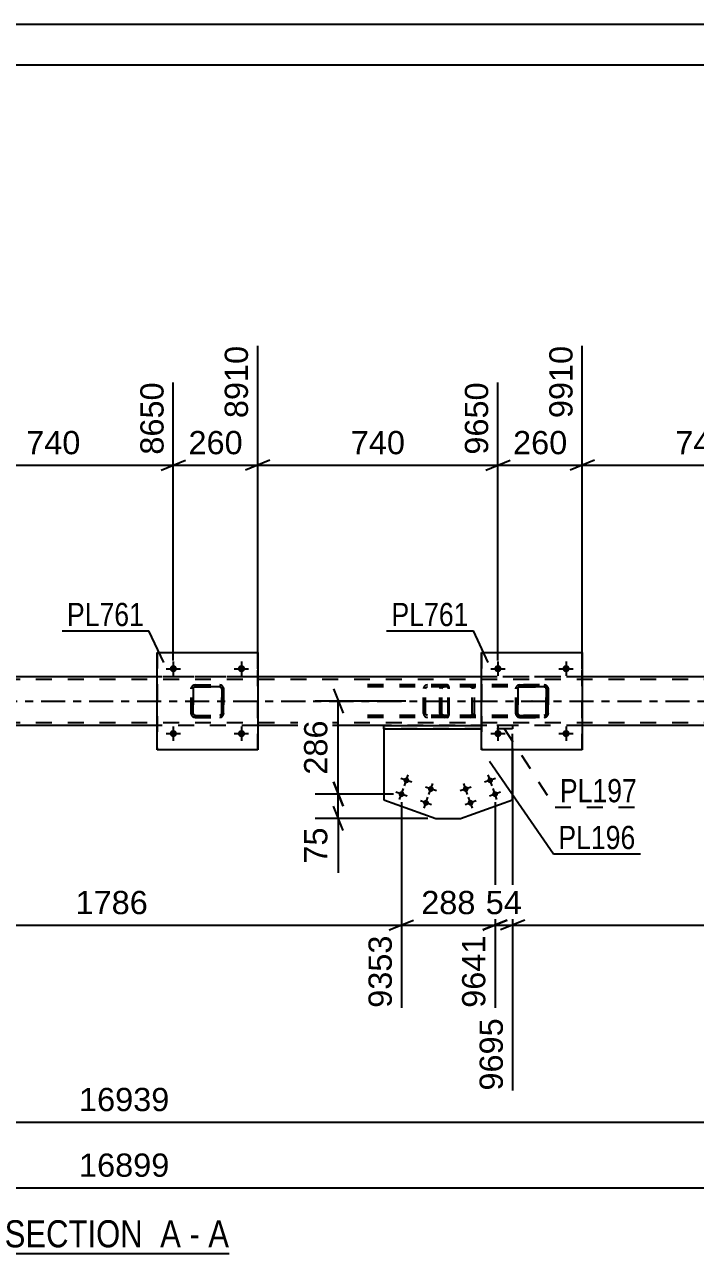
# Model space of a CAD drawing. Header units: millimetres. Extents: x 0 to 1189, y 0 to 841.
# Drawn here: x 415.7 to 498.4, y 689.6 to 841 of the extents above; entities that cross this region are included whole.
import ezdxf

# ---------------------------------------------------------------- set-up
doc = ezdxf.new("R2010")
doc.units = ezdxf.units.MM
doc.linetypes.add('DXK_LINE_DOT2', pattern=[3.9198, 1.9599, -1.9599])
doc.linetypes.add('DXK_LINE_DOT3', pattern=[5.9187, 2.979, -0.9799, 0.9799, -0.9799])
doc.styles.add('Arial', font='ARIAL.TTF', dxfattribs={"height": 0.2})
doc.styles.add('Arial Narrow', font='ARIALN.TTF', dxfattribs={"height": 0.2})

# ---------------------------------------------------------------- blocks, each defined once
blk = doc.blocks.new('Unknown-203773696-1113')
at = {"color": 5, "linetype": 'Continuous'}
for p, q in [((1189, 841), (0, 841)), ((1184, 836), (5, 836))]:
    blk.add_line(p, q, dxfattribs=at)
blk = doc.blocks.new('Unknown-203773696-12 - 3606')
at = {"color": 6, "linetype": 'Continuous'}
blk.add_line((413.29, 689.56), (440.94, 689.56), dxfattribs=at)
at = {"color": 0, "linetype": 'Continuous'}
for points in [[(431.4, 690.31), (431.4, 693.81), (413.29, 693.81), (413.29, 690.31)], [(435.01, 690.31), (435.01, 693.81), (432.45, 693.81), (432.45, 690.31)], [(437.33, 690.31), (437.33, 693.81), (436.06, 693.81), (436.06, 690.31)], [(440.94, 690.31), (440.94, 693.81), (438.38, 693.81), (438.38, 690.31)]]:
    blk.add_wipeout(points, dxfattribs=at)
at = {"color": 7, "linetype": 'Continuous', "style": 'Arial Narrow'}
for s, p in [('SECTION ', (413.29, 690.31)), ('A', (432.45, 690.31)), ('A', (438.38, 690.31)), ('-', (436.06, 690.31))]:
    blk.add_text(s, height=3.34, dxfattribs=at).set_placement(p)
blk = doc.blocks.new('Bolt-203773696-3682 - 3606')
at = {"linetype": 'Continuous'}
for points in [[(472.78, 747.74, -1), (473.45, 747.98, -1)], [(469.76, 746.67, -1), (470.44, 746.91, -1)], [(470.36, 744.97, -1), (471.04, 745.22, -1)], [(473.38, 746.04, -1), (474.06, 746.29, -1)]]:
    blk.add_hatch(color=1, dxfattribs=at).paths.add_polyline_path(points)
at = {"color": 1, "linetype": 'Continuous'}
for p, q in [((473.36, 747.18), (472.87, 748.54)), ((470.78, 747.03), (469.42, 746.55)), ((470.34, 746.11), (469.86, 747.47)), ((473.79, 748.1), (472.44, 747.62)), ((473.96, 745.49), (473.48, 746.84)), ((471.38, 745.34), (470.02, 744.85)), ((470.94, 744.42), (470.46, 745.77)), ((474.39, 746.41), (473.04, 745.92))]:
    blk.add_line(p, q, dxfattribs=at)
blk = doc.blocks.new('Bolt-203773696-3683 - 3606')
at = {"linetype": 'Continuous'}
for points in [[(462.45, 747.98, -1), (463.13, 747.74, -1)], [(465.47, 746.91, -1), (466.15, 746.67, -1)], [(461.85, 746.29, -1), (462.53, 746.04, -1)], [(464.87, 745.22, -1), (465.55, 744.97, -1)]]:
    blk.add_hatch(color=1, dxfattribs=at).paths.add_polyline_path(points)
at = {"color": 1, "linetype": 'Continuous'}
for p, q in [((462.55, 747.18), (463.03, 748.54)), ((461.95, 745.49), (462.43, 746.84)), ((463.47, 747.62), (462.11, 748.1)), ((466.49, 746.55), (465.13, 747.03)), ((465.57, 746.11), (466.05, 747.47)), ((462.87, 745.92), (461.51, 746.41)), ((465.89, 744.85), (464.53, 745.34)), ((464.97, 744.42), (465.45, 745.77))]:
    blk.add_line(p, q, dxfattribs=at)
blk = doc.blocks.new('Part-203773696-3688 - 3606')
at = {"color": 2, "linetype": 'Continuous'}
for p, q in [((460.03, 754.22), (460.03, 754.62)), ((460.03, 754.62), (472.07, 754.62)), ((460.03, 754.22), (472.07, 754.22))]:
    blk.add_line(p, q, dxfattribs=at)
at = {"color": 7, "linetype": 'DXK_LINE_DOT2'}
for p, q in [((475.88, 754.62), (472.07, 754.62)), ((475.88, 754.22), (472.07, 754.22)), ((475.88, 754.62), (475.88, 754.22))]:
    blk.add_line(p, q, dxfattribs=at)
blk = doc.blocks.new('Part-203773696-3693 - 3606')
at = {"color": 2, "linetype": 'Continuous'}
for p, q in [((460.03, 754.22), (460.03, 745.45)), ((475.88, 745.45), (475.88, 751.62)), ((460.03, 745.45), (466.44, 743.17)), ((469.47, 743.17), (475.88, 745.45)), ((466.44, 743.17), (469.47, 743.17))]:
    blk.add_line(p, q, dxfattribs=at)
at = {"color": 7, "linetype": 'DXK_LINE_DOT2'}
for p, q in [((475.88, 754.22), (460.03, 754.22)), ((475.88, 751.62), (475.88, 754.22))]:
    blk.add_line(p, q, dxfattribs=at)
blk = doc.blocks.new('Part-203773696-3751 - 3606')
at = {"color": 7, "linetype": 'DXK_LINE_DOT2'}
for p, q in [((764.05, 760.3), (104.08, 760.3)), ((764.05, 760.62), (112.08, 760.62)), ((444.47, 760.62), (432.07, 760.62)), ((484.47, 760.62), (472.07, 760.62)), ((764.05, 754.94), (104.08, 754.94)), ((444.47, 754.62), (432.07, 754.62)), ((484.47, 754.62), (460.03, 754.62))]:
    blk.add_line(p, q, dxfattribs=at)
at = {"color": 2, "linetype": 'Continuous'}
for p, q in [((432.07, 760.62), (404.47, 760.62)), ((472.07, 760.62), (444.47, 760.62)), ((512.07, 760.62), (484.47, 760.62)), ((432.07, 754.62), (404.47, 754.62)), ((460.03, 754.62), (444.47, 754.62)), ((512.07, 754.62), (484.47, 754.62))]:
    blk.add_line(p, q, dxfattribs=at)
at = {"color": 7, "linetype": 'DXK_LINE_DOT3'}
blk.add_line((104.08, 757.62), (764.05, 757.62), dxfattribs=at)
blk = doc.blocks.new('Bolt-203773696-3771 - 3606')
at = {"linetype": 'Continuous'}
for points in [[(473.63, 761.62), (473.64, 761.72), (473.67, 761.8), (473.72, 761.88), (473.78, 761.95), (473.85, 762.01), (473.94, 762.04), (474.03, 762.06), (474.12, 762.06), (474.21, 762.04), (474.29, 762.01), (474.37, 761.95), (474.43, 761.88), (474.48, 761.8), (474.5, 761.72), (474.51, 761.62), (474.5, 761.53), (474.48, 761.45), (474.43, 761.37), (474.37, 761.3), (474.29, 761.24), (474.21, 761.21), (474.12, 761.19), (474.03, 761.19), (473.94, 761.21), (473.85, 761.24), (473.78, 761.3), (473.72, 761.37), (473.67, 761.45), (473.64, 761.53)], [(482.03, 761.62), (482.04, 761.72), (482.07, 761.8), (482.12, 761.88), (482.18, 761.95), (482.25, 762.01), (482.34, 762.04), (482.43, 762.06), (482.52, 762.06), (482.61, 762.04), (482.69, 762.01), (482.77, 761.95), (482.83, 761.88), (482.88, 761.8), (482.9, 761.72), (482.91, 761.62), (482.9, 761.53), (482.88, 761.45), (482.83, 761.37), (482.77, 761.3), (482.69, 761.24), (482.61, 761.21), (482.52, 761.19), (482.43, 761.19), (482.34, 761.21), (482.25, 761.24), (482.18, 761.3), (482.12, 761.37), (482.07, 761.45), (482.04, 761.53)]]:
    blk.add_hatch(color=1, dxfattribs=at).paths.add_polyline_path(points)
at = {"color": 1, "linetype": 'Continuous'}
for p, q in [((474.07, 762.5), (474.07, 760.74)), ((482.47, 762.5), (482.47, 760.74)), ((473.19, 761.62), (474.95, 761.62)), ((481.59, 761.62), (483.35, 761.62))]:
    blk.add_line(p, q, dxfattribs=at)
blk = doc.blocks.new('Bolt-203773696-3772 - 3606')
at = {"linetype": 'Continuous'}
for points in [[(473.63, 753.62), (473.64, 753.72), (473.67, 753.8), (473.72, 753.88), (473.78, 753.95), (473.85, 754.01), (473.94, 754.04), (474.03, 754.06), (474.12, 754.06), (474.21, 754.04), (474.29, 754.01), (474.37, 753.95), (474.43, 753.88), (474.48, 753.8), (474.5, 753.72), (474.51, 753.62), (474.5, 753.53), (474.48, 753.45), (474.43, 753.37), (474.37, 753.3), (474.29, 753.24), (474.21, 753.21), (474.12, 753.19), (474.03, 753.19), (473.94, 753.21), (473.85, 753.24), (473.78, 753.3), (473.72, 753.37), (473.67, 753.45), (473.64, 753.53)], [(482.03, 753.62), (482.04, 753.72), (482.07, 753.8), (482.12, 753.88), (482.18, 753.95), (482.25, 754.01), (482.34, 754.04), (482.43, 754.06), (482.52, 754.06), (482.61, 754.04), (482.69, 754.01), (482.77, 753.95), (482.83, 753.88), (482.88, 753.8), (482.9, 753.72), (482.91, 753.62), (482.9, 753.53), (482.88, 753.45), (482.83, 753.37), (482.77, 753.3), (482.69, 753.24), (482.61, 753.21), (482.52, 753.19), (482.43, 753.19), (482.34, 753.21), (482.25, 753.24), (482.18, 753.3), (482.12, 753.37), (482.07, 753.45), (482.04, 753.53)]]:
    blk.add_hatch(color=1, dxfattribs=at).paths.add_polyline_path(points)
at = {"color": 1, "linetype": 'Continuous'}
for p, q in [((474.07, 754.5), (474.07, 752.74)), ((482.47, 754.5), (482.47, 752.74)), ((473.19, 753.62), (474.95, 753.62)), ((481.59, 753.62), (483.35, 753.62))]:
    blk.add_line(p, q, dxfattribs=at)
blk = doc.blocks.new('Bolt-203773696-3775 - 3606')
at = {"linetype": 'Continuous'}
for points in [[(433.63, 761.62), (433.64, 761.72), (433.67, 761.8), (433.72, 761.88), (433.78, 761.95), (433.85, 762.01), (433.94, 762.04), (434.03, 762.06), (434.12, 762.06), (434.21, 762.04), (434.29, 762.01), (434.37, 761.95), (434.43, 761.88), (434.48, 761.8), (434.5, 761.72), (434.51, 761.62), (434.5, 761.53), (434.48, 761.45), (434.43, 761.37), (434.37, 761.3), (434.29, 761.24), (434.21, 761.21), (434.12, 761.19), (434.03, 761.19), (433.94, 761.21), (433.85, 761.24), (433.78, 761.3), (433.72, 761.37), (433.67, 761.45), (433.64, 761.53)], [(442.03, 761.62), (442.04, 761.72), (442.07, 761.8), (442.12, 761.88), (442.18, 761.95), (442.25, 762.01), (442.34, 762.04), (442.43, 762.06), (442.52, 762.06), (442.61, 762.04), (442.69, 762.01), (442.77, 761.95), (442.83, 761.88), (442.88, 761.8), (442.9, 761.72), (442.91, 761.62), (442.9, 761.53), (442.88, 761.45), (442.83, 761.37), (442.77, 761.3), (442.69, 761.24), (442.61, 761.21), (442.52, 761.19), (442.43, 761.19), (442.34, 761.21), (442.25, 761.24), (442.18, 761.3), (442.12, 761.37), (442.07, 761.45), (442.04, 761.53)]]:
    blk.add_hatch(color=1, dxfattribs=at).paths.add_polyline_path(points)
at = {"color": 1, "linetype": 'Continuous'}
for p, q in [((434.07, 762.5), (434.07, 760.74)), ((442.47, 762.5), (442.47, 760.74)), ((433.19, 761.62), (434.95, 761.62)), ((441.59, 761.62), (443.35, 761.62))]:
    blk.add_line(p, q, dxfattribs=at)
blk = doc.blocks.new('Bolt-203773696-3776 - 3606')
at = {"linetype": 'Continuous'}
for points in [[(433.63, 753.62), (433.64, 753.72), (433.67, 753.8), (433.72, 753.88), (433.78, 753.95), (433.85, 754.01), (433.94, 754.04), (434.03, 754.06), (434.12, 754.06), (434.21, 754.04), (434.29, 754.01), (434.37, 753.95), (434.43, 753.88), (434.48, 753.8), (434.5, 753.72), (434.51, 753.62), (434.5, 753.53), (434.48, 753.45), (434.43, 753.37), (434.37, 753.3), (434.29, 753.24), (434.21, 753.21), (434.12, 753.19), (434.03, 753.19), (433.94, 753.21), (433.85, 753.24), (433.78, 753.3), (433.72, 753.37), (433.67, 753.45), (433.64, 753.53)], [(442.03, 753.62), (442.04, 753.72), (442.07, 753.8), (442.12, 753.88), (442.18, 753.95), (442.25, 754.01), (442.34, 754.04), (442.43, 754.06), (442.52, 754.06), (442.61, 754.04), (442.69, 754.01), (442.77, 753.95), (442.83, 753.88), (442.88, 753.8), (442.9, 753.72), (442.91, 753.62), (442.9, 753.53), (442.88, 753.45), (442.83, 753.37), (442.77, 753.3), (442.69, 753.24), (442.61, 753.21), (442.52, 753.19), (442.43, 753.19), (442.34, 753.21), (442.25, 753.24), (442.18, 753.3), (442.12, 753.37), (442.07, 753.45), (442.04, 753.53)]]:
    blk.add_hatch(color=1, dxfattribs=at).paths.add_polyline_path(points)
at = {"color": 1, "linetype": 'Continuous'}
for p, q in [((434.07, 754.5), (434.07, 752.74)), ((442.47, 754.5), (442.47, 752.74)), ((433.19, 753.62), (434.95, 753.62)), ((441.59, 753.62), (443.35, 753.62))]:
    blk.add_line(p, q, dxfattribs=at)
blk = doc.blocks.new('Part-203773696-3800 - 3606')
at = {"color": 7, "linetype": 'DXK_LINE_DOT2'}
for p, q in [((466.96, 759.33), (466.92, 759.14)), ((466.92, 756.1), (466.92, 759.14)), ((467.17, 759.14), (467.19, 759.24)), ((467.17, 756.1), (467.17, 759.14)), ((467.19, 759.24), (467.25, 759.31)), ((467.43, 759.62), (467.23, 759.59)), ((467.25, 759.31), (467.33, 759.37)), ((467.33, 759.37), (467.43, 759.38)), ((479.2, 759.62), (467.43, 759.62)), ((479.2, 759.38), (467.43, 759.38)), ((470.86, 759.59), (470.66, 759.62)), ((470.66, 759.38), (470.76, 759.37)), ((470.76, 759.37), (470.84, 759.31)), ((470.84, 759.31), (470.9, 759.24)), ((470.9, 759.24), (470.92, 759.14)), ((470.92, 756.1), (470.92, 759.14)), ((471.17, 759.14), (471.13, 759.33)), ((471.17, 756.1), (471.17, 759.14)), ((466.92, 756.1), (466.96, 755.92)), ((467.19, 756.01), (467.17, 756.1)), ((467.25, 755.93), (467.19, 756.01)), ((467.33, 755.88), (467.25, 755.93)), ((467.43, 755.86), (467.33, 755.88)), ((479.2, 755.86), (467.43, 755.86)), ((470.76, 755.88), (470.66, 755.86)), ((470.84, 755.93), (470.76, 755.88)), ((470.9, 756.01), (470.84, 755.93)), ((470.92, 756.1), (470.9, 756.01)), ((471.13, 755.92), (471.17, 756.1)), ((467.23, 755.66), (467.43, 755.62)), ((479.2, 755.62), (467.43, 755.62)), ((470.66, 755.62), (470.86, 755.66))]:
    blk.add_line(p, q, dxfattribs=at)
for centre, start, end in [((467.41, 759.12), 110.7583, 155.68), ((470.68, 759.12), 24.32, 69.2417), ((467.41, 756.13), 204.32, 249.2417), ((470.68, 756.13), 290.7583, 335.68)]:
    blk.add_arc(centre, 0.496, start, end, dxfattribs=at)
blk = doc.blocks.new('Part-203773696-3857 - 3606')
at = {"color": 7, "linetype": 'DXK_LINE_DOT2'}
for p, q in [((436.27, 759.14), (436.31, 759.33)), ((436.31, 759.33), (436.27, 759.14)), ((436.27, 756.1), (436.27, 759.14)), ((436.27, 759.14), (436.27, 759.14)), ((436.27, 756.1), (436.27, 759.14)), ((436.51, 759.14), (436.53, 759.24)), ((436.53, 759.24), (436.51, 759.14)), ((436.51, 756.1), (436.51, 759.14)), ((436.51, 759.14), (436.51, 759.14)), ((436.51, 759.14), (436.51, 756.1)), ((436.53, 759.24), (436.58, 759.31)), ((436.58, 759.31), (436.53, 759.24)), ((436.57, 759.59), (436.75, 759.62)), ((436.75, 759.62), (436.57, 759.59)), ((436.58, 759.31), (436.66, 759.37)), ((436.66, 759.37), (436.58, 759.31)), ((436.66, 759.37), (436.75, 759.38)), ((436.75, 759.38), (436.66, 759.37)), ((436.75, 759.62), (439.79, 759.62)), ((436.75, 759.62), (436.75, 759.62)), ((436.75, 759.62), (439.79, 759.62)), ((436.75, 759.38), (439.79, 759.38)), ((436.75, 759.38), (436.75, 759.38)), ((439.79, 759.38), (436.75, 759.38)), ((439.79, 759.62), (439.79, 759.62)), ((439.79, 759.62), (439.97, 759.59)), ((439.98, 759.59), (439.79, 759.62)), ((439.79, 759.38), (439.79, 759.38)), ((439.79, 759.38), (439.89, 759.37)), ((439.88, 759.37), (439.79, 759.38)), ((439.88, 759.37), (439.89, 759.37)), ((439.96, 759.31), (439.88, 759.37)), ((439.89, 759.37), (439.96, 759.31)), ((439.96, 759.31), (440.02, 759.24)), ((440.01, 759.24), (439.96, 759.31)), ((440.03, 759.14), (440.01, 759.24)), ((440.02, 759.24), (440.03, 759.14)), ((440.03, 756.1), (440.03, 759.14)), ((440.03, 759.14), (440.03, 759.14)), ((440.03, 759.14), (440.03, 756.1)), ((440.23, 759.33), (440.27, 759.14)), ((440.27, 759.14), (440.24, 759.33)), ((440.27, 756.1), (440.27, 759.14)), ((440.27, 759.14), (440.27, 759.14)), ((440.27, 759.14), (440.27, 756.1)), ((436.27, 756.1), (436.27, 756.1)), ((436.31, 755.92), (436.27, 756.1)), ((436.27, 756.1), (436.31, 755.92)), ((436.51, 756.1), (436.51, 756.1)), ((436.53, 756.01), (436.51, 756.1)), ((436.51, 756.1), (436.53, 756.01)), ((436.58, 755.93), (436.53, 756.01)), ((436.53, 756.01), (436.58, 755.93)), ((436.66, 755.88), (436.58, 755.93)), ((436.58, 755.93), (436.66, 755.88)), ((436.75, 755.86), (436.66, 755.88)), ((436.66, 755.88), (436.75, 755.86)), ((436.75, 755.86), (439.79, 755.86)), ((436.75, 755.86), (436.75, 755.86)), ((436.75, 755.86), (439.79, 755.86)), ((439.89, 755.88), (439.79, 755.86)), ((439.79, 755.86), (439.88, 755.88)), ((439.79, 755.86), (439.79, 755.86)), ((439.88, 755.88), (439.96, 755.93)), ((439.96, 755.93), (439.89, 755.88)), ((440.02, 756.01), (439.96, 755.93)), ((439.96, 755.93), (440.01, 756.01)), ((440.01, 756.01), (440.03, 756.1)), ((440.03, 756.1), (440.02, 756.01)), ((440.03, 756.1), (440.03, 756.1)), ((440.27, 756.1), (440.23, 755.92)), ((440.24, 755.92), (440.27, 756.1)), ((440.27, 756.1), (440.27, 756.1)), ((436.57, 755.66), (436.57, 755.66)), ((436.75, 755.62), (436.57, 755.66)), ((436.57, 755.66), (436.75, 755.62)), ((436.75, 755.62), (439.79, 755.62)), ((436.75, 755.62), (436.75, 755.62)), ((436.75, 755.62), (439.79, 755.62)), ((439.97, 755.66), (439.79, 755.62)), ((439.79, 755.62), (439.98, 755.66)), ((439.79, 755.62), (439.79, 755.62))]:
    blk.add_line(p, q, dxfattribs=at)
at = {"color": 7, "linetype": 'DXK_LINE_DOT3'}
blk.add_line((438.28, 757.62), (438.27, 757.63), dxfattribs=at)
at = {"color": 7, "linetype": 'DXK_LINE_DOT2'}
for centre, start, end in [((436.75, 759.14), 112.5, 157.5), ((436.75, 759.14), 112.5, 157.5), ((439.79, 759.14), 22.5, 67.5), ((439.79, 759.14), 22.5, 67.5), ((436.75, 756.1), 202.5, 247.5), ((436.75, 756.1), 202.5, 247.5), ((439.79, 756.1), 292.5, 337.5), ((439.79, 756.1), 292.5, 337.5)]:
    blk.add_arc(centre, 0.48, start, end, dxfattribs=at)
blk = doc.blocks.new('Part-203773696-3862 - 3606')
at = {"color": 2, "linetype": 'Continuous'}
for p, q in [((432.07, 751.62), (432.07, 763.62)), ((432.07, 763.62), (432.07, 763.62)), ((432.07, 763.62), (444.47, 763.62)), ((444.47, 763.62), (444.47, 751.62)), ((432.07, 751.62), (432.07, 751.62)), ((444.47, 751.62), (432.07, 751.62))]:
    blk.add_line(p, q, dxfattribs=at)
at = {"color": 7, "linetype": 'DXK_LINE_DOT2'}
for p, q in [((432.07, 763.62), (432.07, 751.62)), ((432.07, 763.62), (432.07, 763.62)), ((444.47, 751.62), (444.47, 763.62)), ((432.07, 751.62), (432.07, 751.62))]:
    blk.add_line(p, q, dxfattribs=at)
blk = doc.blocks.new('Part-203773696-3884 - 3606')
at = {"color": 7, "linetype": 'DXK_LINE_DOT2'}
for p, q in [((476.27, 759.14), (476.31, 759.33)), ((476.31, 759.33), (476.27, 759.14)), ((476.27, 756.1), (476.27, 759.14)), ((476.27, 759.14), (476.27, 759.14)), ((476.27, 756.1), (476.27, 759.14)), ((476.51, 759.14), (476.53, 759.24)), ((476.53, 759.24), (476.51, 759.14)), ((476.51, 756.1), (476.51, 759.14)), ((476.51, 759.14), (476.51, 759.14)), ((476.51, 759.14), (476.51, 756.1)), ((476.53, 759.24), (476.58, 759.31)), ((476.58, 759.31), (476.53, 759.24)), ((476.57, 759.59), (476.75, 759.62)), ((476.75, 759.62), (476.57, 759.59)), ((476.58, 759.31), (476.66, 759.37)), ((476.66, 759.37), (476.58, 759.31)), ((476.66, 759.37), (476.75, 759.38)), ((476.75, 759.38), (476.66, 759.37)), ((476.75, 759.62), (479.79, 759.62)), ((476.75, 759.62), (476.75, 759.62)), ((476.75, 759.62), (479.79, 759.62)), ((476.75, 759.38), (479.79, 759.38)), ((476.75, 759.38), (476.75, 759.38)), ((479.79, 759.38), (476.75, 759.38)), ((479.79, 759.62), (479.79, 759.62)), ((479.79, 759.62), (479.97, 759.59)), ((479.98, 759.59), (479.79, 759.62)), ((479.79, 759.38), (479.79, 759.38)), ((479.79, 759.38), (479.89, 759.37)), ((479.88, 759.37), (479.79, 759.38)), ((479.88, 759.37), (479.89, 759.37)), ((479.96, 759.31), (479.88, 759.37)), ((479.89, 759.37), (479.96, 759.31)), ((479.96, 759.31), (480.02, 759.24)), ((480.01, 759.24), (479.96, 759.31)), ((480.03, 759.14), (480.01, 759.24)), ((480.02, 759.24), (480.03, 759.14)), ((480.03, 756.1), (480.03, 759.14)), ((480.03, 759.14), (480.03, 759.14)), ((480.03, 759.14), (480.03, 756.1)), ((480.23, 759.33), (480.27, 759.14)), ((480.27, 759.14), (480.24, 759.33)), ((480.27, 756.1), (480.27, 759.14)), ((480.27, 759.14), (480.27, 759.14)), ((480.27, 759.14), (480.27, 756.1)), ((476.27, 756.1), (476.27, 756.1)), ((476.31, 755.92), (476.27, 756.1)), ((476.27, 756.1), (476.31, 755.92)), ((476.51, 756.1), (476.51, 756.1)), ((476.53, 756.01), (476.51, 756.1)), ((476.51, 756.1), (476.53, 756.01)), ((476.58, 755.93), (476.53, 756.01)), ((476.53, 756.01), (476.58, 755.93)), ((476.66, 755.88), (476.58, 755.93)), ((476.58, 755.93), (476.66, 755.88)), ((476.75, 755.86), (476.66, 755.88)), ((476.66, 755.88), (476.75, 755.86)), ((476.75, 755.86), (479.79, 755.86)), ((476.75, 755.86), (476.75, 755.86)), ((476.75, 755.86), (479.79, 755.86)), ((479.89, 755.88), (479.79, 755.86)), ((479.79, 755.86), (479.88, 755.88)), ((479.79, 755.86), (479.79, 755.86)), ((479.88, 755.88), (479.96, 755.93)), ((479.96, 755.93), (479.89, 755.88)), ((480.02, 756.01), (479.96, 755.93)), ((479.96, 755.93), (480.01, 756.01)), ((480.01, 756.01), (480.03, 756.1)), ((480.03, 756.1), (480.02, 756.01)), ((480.03, 756.1), (480.03, 756.1)), ((480.27, 756.1), (480.23, 755.92)), ((480.24, 755.92), (480.27, 756.1)), ((480.27, 756.1), (480.27, 756.1)), ((476.57, 755.66), (476.57, 755.66)), ((476.75, 755.62), (476.57, 755.66)), ((476.57, 755.66), (476.75, 755.62)), ((476.75, 755.62), (479.79, 755.62)), ((476.75, 755.62), (476.75, 755.62)), ((476.75, 755.62), (479.79, 755.62)), ((479.97, 755.66), (479.79, 755.62)), ((479.79, 755.62), (479.98, 755.66)), ((479.79, 755.62), (479.79, 755.62))]:
    blk.add_line(p, q, dxfattribs=at)
at = {"color": 7, "linetype": 'DXK_LINE_DOT3'}
blk.add_line((478.28, 757.62), (478.27, 757.63), dxfattribs=at)
at = {"color": 7, "linetype": 'DXK_LINE_DOT2'}
for centre, start, end in [((476.75, 759.14), 112.5, 157.5), ((476.75, 759.14), 112.5, 157.5), ((479.79, 759.14), 22.5, 67.5), ((479.79, 759.14), 22.5, 67.5), ((476.75, 756.1), 202.5, 247.5), ((476.75, 756.1), 202.5, 247.5), ((479.79, 756.1), 292.5, 337.5), ((479.79, 756.1), 292.5, 337.5)]:
    blk.add_arc(centre, 0.48, start, end, dxfattribs=at)
blk = doc.blocks.new('Part-203773696-3889 - 3606')
at = {"color": 2, "linetype": 'Continuous'}
for p, q in [((472.07, 751.62), (472.07, 763.62)), ((472.07, 763.62), (472.07, 763.62)), ((472.07, 763.62), (484.47, 763.62)), ((484.47, 763.62), (484.47, 751.62)), ((472.07, 751.62), (472.07, 751.62)), ((484.47, 751.62), (472.07, 751.62))]:
    blk.add_line(p, q, dxfattribs=at)
at = {"color": 7, "linetype": 'DXK_LINE_DOT2'}
for p, q in [((472.07, 763.62), (472.07, 751.62)), ((472.07, 763.62), (472.07, 763.62)), ((484.47, 751.62), (484.47, 763.62)), ((472.07, 751.62), (472.07, 751.62))]:
    blk.add_line(p, q, dxfattribs=at)
blk = doc.blocks.new('Part-203773696-3976 - 3606')
at = {"color": 7, "linetype": 'DXK_LINE_DOT2'}
for p, q in [((467.81, 759.62), (457.97, 759.62)), ((467.81, 759.38), (457.97, 759.38)), ((464.94, 759.33), (464.9, 759.14)), ((464.9, 756.1), (464.9, 759.14)), ((465.16, 759.14), (465.17, 759.24)), ((465.16, 756.1), (465.16, 759.14)), ((465.17, 759.24), (465.23, 759.31)), ((465.41, 759.62), (465.21, 759.59)), ((465.23, 759.31), (465.31, 759.37)), ((465.31, 759.37), (465.41, 759.38)), ((466.92, 759.38), (466.92, 759.62)), ((467.92, 759.59), (467.81, 759.62)), ((467.81, 759.38), (467.87, 759.37)), ((467.87, 759.37), (467.91, 759.31)), ((467.91, 759.31), (467.94, 759.24)), ((468, 759.48), (467.92, 759.59)), ((467.94, 759.24), (467.95, 759.14)), ((467.95, 756.1), (467.95, 759.14)), ((468.06, 759.33), (468, 759.48)), ((468.08, 759.14), (468.06, 759.33)), ((468.08, 756.1), (468.08, 759.14)), ((467.81, 755.86), (457.97, 755.86)), ((464.9, 756.1), (464.94, 755.92)), ((465.17, 756.01), (465.16, 756.1)), ((465.23, 755.93), (465.17, 756.01)), ((465.31, 755.88), (465.23, 755.93)), ((465.41, 755.86), (465.31, 755.88)), ((466.92, 755.62), (466.92, 755.86)), ((467.87, 755.88), (467.81, 755.86)), ((467.91, 755.93), (467.87, 755.88)), ((467.94, 756.01), (467.91, 755.93)), ((467.92, 755.66), (468, 755.77)), ((467.95, 756.1), (467.94, 756.01)), ((468, 755.77), (468.06, 755.92)), ((468.06, 755.92), (468.08, 756.1)), ((467.81, 755.62), (457.97, 755.62)), ((465.21, 755.66), (465.41, 755.62)), ((467.81, 755.62), (467.92, 755.66))]:
    blk.add_line(p, q, dxfattribs=at)
for centre, start, end in [((465.39, 759.13), 111.1513, 156.1049), ((465.39, 756.12), 203.8951, 248.8487)]:
    blk.add_arc(centre, 0.492, start, end, dxfattribs=at)
blk = doc.blocks.new('StraightDimension-203773696-20611 - 3606')
at = {"color": 7, "linetype": 'Continuous'}
for p, q in [((484.47, 761.62), (484.47, 801.39)), ((514.07, 762.62), (514.07, 799.12)), ((485.97, 787.3), (482.97, 786.1)), ((484.47, 786.7), (514.07, 786.7)), ((512.57, 786.1), (515.57, 787.3))]:
    blk.add_line(p, q, dxfattribs=at)
at = {"color": 0, "linetype": 'Continuous'}
blk.add_wipeout([(513.47, 799.72), (509.27, 799.72), (509.27, 787.4), (513.47, 787.4)], dxfattribs=at)
at = {"color": 0}
blk.add_wipeout([(503.21, 787.45), (503.21, 791.65), (495.34, 791.65), (495.34, 787.45)], dxfattribs=at)
at = {"color": 3, "linetype": 'Continuous', "style": 'Arial'}
blk.add_text('10650', height=2.865, rotation=90.0002, dxfattribs=at).set_placement((512.87, 788))
at = {"color": 3, "style": 'Arial'}
blk.add_text('740', height=2.865, dxfattribs=at).set_placement((495.94, 788.05))
blk = doc.blocks.new('StraightDimension-203773696-20615 - 3606')
at = {"color": 7, "linetype": 'Continuous'}
for p, q in [((404.47, 761.62), (404.47, 801.39)), ((434.07, 762.62), (434.07, 796.89)), ((405.97, 787.3), (402.97, 786.1)), ((404.47, 786.7), (434.07, 786.7)), ((432.57, 786.1), (435.57, 787.3))]:
    blk.add_line(p, q, dxfattribs=at)
at = {"color": 0, "linetype": 'Continuous'}
blk.add_wipeout([(433.47, 797.49), (429.27, 797.49), (429.27, 787.4), (433.47, 787.4)], dxfattribs=at)
at = {"color": 0}
blk.add_wipeout([(423.21, 787.45), (423.21, 791.65), (415.34, 791.65), (415.34, 787.45)], dxfattribs=at)
at = {"color": 3, "linetype": 'Continuous', "style": 'Arial'}
blk.add_text('8650', height=2.865, rotation=90.0002, dxfattribs=at).set_placement((432.87, 788))
at = {"color": 3, "style": 'Arial'}
blk.add_text('740', height=2.865, dxfattribs=at).set_placement((415.94, 788.05))
blk = doc.blocks.new('StraightDimension-203773696-20613 - 3606')
at = {"color": 7, "linetype": 'Continuous'}
for p, q in [((444.47, 761.62), (444.47, 801.39)), ((474.07, 762.62), (474.07, 796.89)), ((445.97, 787.3), (442.97, 786.1)), ((444.47, 786.7), (474.07, 786.7)), ((472.57, 786.1), (475.57, 787.3))]:
    blk.add_line(p, q, dxfattribs=at)
at = {"color": 0, "linetype": 'Continuous'}
blk.add_wipeout([(473.47, 797.49), (469.27, 797.49), (469.27, 787.4), (473.47, 787.4)], dxfattribs=at)
at = {"color": 0}
blk.add_wipeout([(463.21, 787.45), (463.21, 791.65), (455.34, 791.65), (455.34, 787.45)], dxfattribs=at)
at = {"color": 3, "linetype": 'Continuous', "style": 'Arial'}
blk.add_text('9650', height=2.865, rotation=90.0002, dxfattribs=at).set_placement((472.87, 788))
at = {"color": 3, "style": 'Arial'}
blk.add_text('740', height=2.865, dxfattribs=at).set_placement((455.94, 788.05))
blk = doc.blocks.new('StraightDimension-203773696-4104 - 3606')
at = {"color": 7, "linetype": 'Continuous'}
for p, q in [((475.88, 751.8), (475.88, 709.63)), ((547.33, 745.16), (547.33, 717.6)), ((477.38, 730.62), (474.38, 729.42)), ((475.88, 730.02), (547.33, 730.02)), ((545.83, 729.42), (548.83, 730.62))]:
    blk.add_line(p, q, dxfattribs=at)
at = {"color": 0}
blk.add_wipeout([(516.65, 730.77), (516.65, 734.97), (506.56, 734.97), (506.56, 730.77)], dxfattribs=at)
at = {"color": 0, "linetype": 'Continuous'}
blk.add_wipeout([(546.73, 729.32), (542.53, 729.32), (542.53, 717), (546.73, 717)], dxfattribs=at)
at = {"color": 3, "style": 'Arial'}
blk.add_text('1786', height=2.865, dxfattribs=at).set_placement((507.16, 731.37))
at = {"color": 3, "linetype": 'Continuous', "style": 'Arial'}
blk.add_text('11481', height=2.865, rotation=90.0002, dxfattribs=at).set_placement((546.13, 717.6))
blk = doc.blocks.new('StraightDimension-203773696-4149 - 3606')
at = {"color": 7, "linetype": 'Continuous'}
for p, q in [((390.75, 751.77), (390.75, 709.63)), ((462.19, 745.16), (462.19, 719.83)), ((392.25, 730.62), (389.25, 729.42)), ((390.75, 730.02), (462.19, 730.02)), ((460.69, 729.42), (463.69, 730.62))]:
    blk.add_line(p, q, dxfattribs=at)
at = {"color": 0}
blk.add_wipeout([(431.52, 730.77), (431.52, 734.97), (421.42, 734.97), (421.42, 730.77)], dxfattribs=at)
at = {"color": 0, "linetype": 'Continuous'}
blk.add_wipeout([(461.59, 729.32), (457.39, 729.32), (457.39, 719.23), (461.59, 719.23)], dxfattribs=at)
at = {"color": 3, "style": 'Arial'}
blk.add_text('1786', height=2.865, dxfattribs=at).set_placement((422.02, 731.37))
at = {"color": 3, "linetype": 'Continuous', "style": 'Arial'}
blk.add_text('9353', height=2.865, rotation=90.0002, dxfattribs=at).set_placement((460.99, 719.83))
blk = doc.blocks.new('StraightDimension-203773696-4197 - 3606')
at = {"color": 7, "linetype": 'Continuous'}
for p, q in [((462.19, 745.16), (462.19, 719.83)), ((473.72, 745.16), (473.72, 719.83)), ((460.69, 729.42), (463.69, 730.62)), ((462.19, 730.02), (473.72, 730.02)), ((475.22, 730.62), (472.22, 729.42))]:
    blk.add_line(p, q, dxfattribs=at)
at = {"color": 0}
blk.add_wipeout([(471.89, 730.77), (471.89, 734.97), (464.02, 734.97), (464.02, 730.77)], dxfattribs=at)
at = {"color": 0, "linetype": 'Continuous'}
blk.add_wipeout([(473.12, 729.32), (468.92, 729.32), (468.92, 719.23), (473.12, 719.23)], dxfattribs=at)
at = {"color": 3, "style": 'Arial'}
blk.add_text('288', height=2.865, dxfattribs=at).set_placement((464.62, 731.37))
at = {"color": 3, "linetype": 'Continuous', "style": 'Arial'}
blk.add_text('9641', height=2.865, rotation=90.0002, dxfattribs=at).set_placement((472.52, 719.83))
blk = doc.blocks.new('StraightDimension-203773696-4206 - 3606')
at = {"color": 7, "linetype": 'Continuous'}
for p, q in [((475.88, 751.8), (475.88, 709.63)), ((473.72, 745.16), (473.72, 719.83)), ((472.22, 729.42), (475.22, 730.62)), ((473.72, 730.02), (475.88, 730.02)), ((477.38, 730.62), (474.38, 729.42))]:
    blk.add_line(p, q, dxfattribs=at)
at = {"color": 0}
blk.add_wipeout([(477.62, 730.77), (477.62, 734.97), (471.97, 734.97), (471.97, 730.77)], dxfattribs=at)
at = {"color": 0, "linetype": 'Continuous'}
blk.add_wipeout([(475.28, 719.12), (471.08, 719.12), (471.08, 709.03), (475.28, 709.03)], dxfattribs=at)
at = {"color": 3, "style": 'Arial'}
blk.add_text('54', height=2.865, dxfattribs=at).set_placement((472.57, 731.37))
at = {"color": 3, "linetype": 'Continuous', "style": 'Arial'}
blk.add_text('9695', height=2.865, rotation=90.0002, dxfattribs=at).set_placement((474.68, 709.63))
blk = doc.blocks.new('StraightDimension-203773696-4426 - 3606')
at = {"color": 7, "linetype": 'Continuous'}
blk.add_line((91.18, 705.75), (764.85, 705.75), dxfattribs=at)
at = {"color": 0}
blk.add_wipeout([(434.17, 706.5), (434.17, 710.7), (421.85, 710.7), (421.85, 706.5)], dxfattribs=at)
at = {"color": 3, "style": 'Arial'}
blk.add_text('16939', height=2.865, dxfattribs=at).set_placement((422.45, 707.1))
blk = doc.blocks.new('StraightDimension-203773696-5061 - 3606')
at = {"color": 7, "linetype": 'Continuous'}
blk.add_line((91.98, 697.66), (764.05, 697.66), dxfattribs=at)
at = {"color": 0}
blk.add_wipeout([(434.17, 698.41), (434.17, 702.61), (421.85, 702.61), (421.85, 698.41)], dxfattribs=at)
at = {"color": 3, "style": 'Arial'}
blk.add_text('16899', height=2.865, dxfattribs=at).set_placement((422.45, 699.01))
blk = doc.blocks.new('StraightDimension-203773696-20612 - 3606')
at = {"color": 7, "linetype": 'Continuous'}
for p, q in [((484.47, 761.62), (484.47, 801.39)), ((474.07, 762.62), (474.07, 796.89)), ((472.57, 786.1), (475.57, 787.3)), ((474.07, 786.7), (484.47, 786.7)), ((485.97, 787.3), (482.97, 786.1))]:
    blk.add_line(p, q, dxfattribs=at)
at = {"color": 0}
blk.add_wipeout([(483.21, 787.45), (483.21, 791.65), (475.34, 791.65), (475.34, 787.45)], dxfattribs=at)
at = {"color": 3, "style": 'Arial'}
blk.add_text('260', height=2.865, dxfattribs=at).set_placement((475.94, 788.05))
at = {"color": 0, "linetype": 'Continuous'}
blk.add_wipeout([(483.87, 801.99), (479.67, 801.99), (479.67, 791.9), (483.87, 791.9)], dxfattribs=at)
at = {"color": 3, "linetype": 'Continuous', "style": 'Arial'}
blk.add_text('9910', height=2.865, rotation=90.0002, dxfattribs=at).set_placement((483.27, 792.5))
blk = doc.blocks.new('StraightDimension-203773696-20614 - 3606')
at = {"color": 7, "linetype": 'Continuous'}
for p, q in [((444.47, 761.62), (444.47, 801.39)), ((434.07, 762.62), (434.07, 796.89)), ((432.57, 786.1), (435.57, 787.3)), ((434.07, 786.7), (444.47, 786.7)), ((445.97, 787.3), (442.97, 786.1))]:
    blk.add_line(p, q, dxfattribs=at)
at = {"color": 0}
blk.add_wipeout([(443.21, 787.45), (443.21, 791.65), (435.34, 791.65), (435.34, 787.45)], dxfattribs=at)
at = {"color": 3, "style": 'Arial'}
blk.add_text('260', height=2.865, dxfattribs=at).set_placement((435.94, 788.05))
at = {"color": 0, "linetype": 'Continuous'}
blk.add_wipeout([(443.87, 801.99), (439.67, 801.99), (439.67, 791.9), (443.87, 791.9)], dxfattribs=at)
at = {"color": 3, "linetype": 'Continuous', "style": 'Arial'}
blk.add_text('8910', height=2.865, rotation=90.0002, dxfattribs=at).set_placement((443.27, 792.5))
blk = doc.blocks.new('StraightDimension-203773696-21327 - 3606')
at = {"color": 7, "linetype": 'Continuous'}
for p, q in [((453.8, 759.12), (455, 756.12)), ((462.73, 757.62), (451.55, 757.62)), ((454.4, 746.16), (454.4, 757.62)), ((455, 744.66), (453.8, 747.66)), ((461.19, 746.16), (451.55, 746.16))]:
    blk.add_line(p, q, dxfattribs=at)
at = {"color": 0}
blk.add_wipeout([(453.65, 755.83), (449.45, 755.83), (449.45, 747.96), (453.65, 747.96)], dxfattribs=at)
at = {"color": 3, "style": 'Arial'}
blk.add_text('286', height=2.865, rotation=90.0002, dxfattribs=at).set_placement((453.05, 748.56))
blk = doc.blocks.new('StraightDimension-203773696-21328 - 3606')
at = {"color": 7, "linetype": 'Continuous'}
for p, q in [((453.8, 747.66), (455, 744.66)), ((461.19, 746.16), (451.55, 746.16)), ((454.4, 743.17), (454.4, 746.16)), ((455, 741.67), (453.8, 744.67)), ((465.44, 743.17), (451.55, 743.17))]:
    blk.add_line(p, q, dxfattribs=at)
at = {"color": 0}
blk.add_wipeout([(453.65, 742.65), (449.45, 742.65), (449.45, 737), (453.65, 737)], dxfattribs=at)
at = {"color": 7, "linetype": 'Continuous'}
blk.add_line((454.4, 743.17), (454.4, 736.48), dxfattribs=at)
blk.add_line((454.4, 743.17), (454.4, 736.48), dxfattribs=at)
at = {"color": 3, "style": 'Arial'}
blk.add_text('75', height=2.865, rotation=90.0002, dxfattribs=at).set_placement((453.05, 737.6))
blk = doc.blocks.new('Mark-203773696-3684 - 3606')
at = {"color": 0}
blk.add_wipeout([(491.22, 745.16), (491.22, 748.16), (481.71, 748.16), (481.71, 745.16)], dxfattribs=at)
blk.add_wipeout([(491.22, 745.16), (491.22, 748.16), (481.71, 748.16), (481.71, 745.16)], dxfattribs=at)
at = {"color": 30, "linetype": 'DXK_LINE_DOT2'}
for p, q in [((474.84, 754.27), (481.11, 744.56)), ((481.11, 744.56), (491.82, 744.56))]:
    blk.add_line(p, q, dxfattribs=at)
at = {"color": 3, "style": 'Arial Narrow'}
blk.add_text('PL197', height=2.863, dxfattribs=at).set_placement((481.71, 745.16))
blk = doc.blocks.new('Mark-203773696-3689 - 3606')
at = {"color": 0}
blk.add_wipeout([(491.03, 739.39), (491.03, 742.39), (481.52, 742.39), (481.52, 739.39)], dxfattribs=at)
blk.add_wipeout([(491.03, 739.39), (491.03, 742.39), (481.52, 742.39), (481.52, 739.39)], dxfattribs=at)
at = {"color": 30, "linetype": 'Continuous'}
for p, q in [((473.05, 750.21), (480.92, 738.79)), ((480.92, 738.79), (491.63, 738.79))]:
    blk.add_line(p, q, dxfattribs=at)
at = {"color": 3, "style": 'Arial Narrow'}
blk.add_text('PL196', height=2.863, dxfattribs=at).set_placement((481.52, 739.39))
blk = doc.blocks.new('Mark-203773696-3858 - 3606')
at = {"color": 0}
blk.add_wipeout([(430.46, 766.87), (430.46, 769.87), (420.96, 769.87), (420.96, 766.87)], dxfattribs=at)
blk.add_wipeout([(430.46, 766.87), (430.46, 769.87), (420.96, 769.87), (420.96, 766.87)], dxfattribs=at)
at = {"color": 30, "linetype": 'Continuous'}
for p in [(420.36, 766.27), (432.89, 762.37)]:
    blk.add_line(p, (431.06, 766.27), dxfattribs=at)
at = {"color": 3, "style": 'Arial Narrow'}
blk.add_text('PL761', height=2.863, dxfattribs=at).set_placement((420.96, 766.87))
blk = doc.blocks.new('Mark-203773696-3885 - 3606')
at = {"color": 0}
blk.add_wipeout([(470.46, 766.87), (470.46, 769.87), (460.96, 769.87), (460.96, 766.87)], dxfattribs=at)
blk.add_wipeout([(470.46, 766.87), (470.46, 769.87), (460.96, 769.87), (460.96, 766.87)], dxfattribs=at)
at = {"color": 30, "linetype": 'Continuous'}
for p in [(460.36, 766.27), (472.89, 762.37)]:
    blk.add_line(p, (471.06, 766.27), dxfattribs=at)
at = {"color": 3, "style": 'Arial Narrow'}
blk.add_text('PL761', height=2.863, dxfattribs=at).set_placement((460.96, 766.87))

msp = doc.modelspace()

# ---------------------------------------------------------------- block references
for name in ['Unknown-203773696-1113', 'Part-203773696-3862 - 3606', 'Part-203773696-3889 - 3606', 'Bolt-203773696-3775 - 3606', 'Bolt-203773696-3771 - 3606', 'Part-203773696-3751 - 3606', 'Part-203773696-3857 - 3606', 'Part-203773696-3976 - 3606', 'Part-203773696-3800 - 3606', 'Part-203773696-3884 - 3606', 'Bolt-203773696-3776 - 3606', 'Part-203773696-3688 - 3606', 'Part-203773696-3693 - 3606', 'Bolt-203773696-3772 - 3606', 'Bolt-203773696-3683 - 3606', 'Bolt-203773696-3682 - 3606']:
    msp.add_blockref(name, (0, 0))

# ---------------------------------------------------------------- next in the draw order: block references
for name in ['StraightDimension-203773696-20615 - 3606', 'StraightDimension-203773696-20613 - 3606', 'StraightDimension-203773696-20611 - 3606', 'StraightDimension-203773696-4149 - 3606', 'StraightDimension-203773696-4104 - 3606', 'Unknown-203773696-12 - 3606']:
    msp.add_blockref(name, (0, 0))

# ---------------------------------------------------------------- next in the draw order: block references
for name in ['StraightDimension-203773696-20614 - 3606', 'StraightDimension-203773696-20612 - 3606', 'StraightDimension-203773696-4197 - 3606']:
    msp.add_blockref(name, (0, 0))

# ---------------------------------------------------------------- next in the draw order: block references
for name in ['Mark-203773696-3858 - 3606', 'Mark-203773696-3885 - 3606', 'StraightDimension-203773696-4206 - 3606']:
    msp.add_blockref(name, (0, 0))

# ---------------------------------------------------------------- next in the draw order: block references
msp.add_blockref('StraightDimension-203773696-4426 - 3606', (0, 0))

# ---------------------------------------------------------------- next in the draw order: block references
msp.add_blockref('StraightDimension-203773696-5061 - 3606', (0, 0))

# ---------------------------------------------------------------- next in the draw order: block references
for name in ['StraightDimension-203773696-21327 - 3606', 'Mark-203773696-3684 - 3606']:
    msp.add_blockref(name, (0, 0))

# ---------------------------------------------------------------- next in the draw order: block references
for name in ['Mark-203773696-3689 - 3606', 'StraightDimension-203773696-21328 - 3606']:
    msp.add_blockref(name, (0, 0))

doc.saveas('drawing.dxf')
